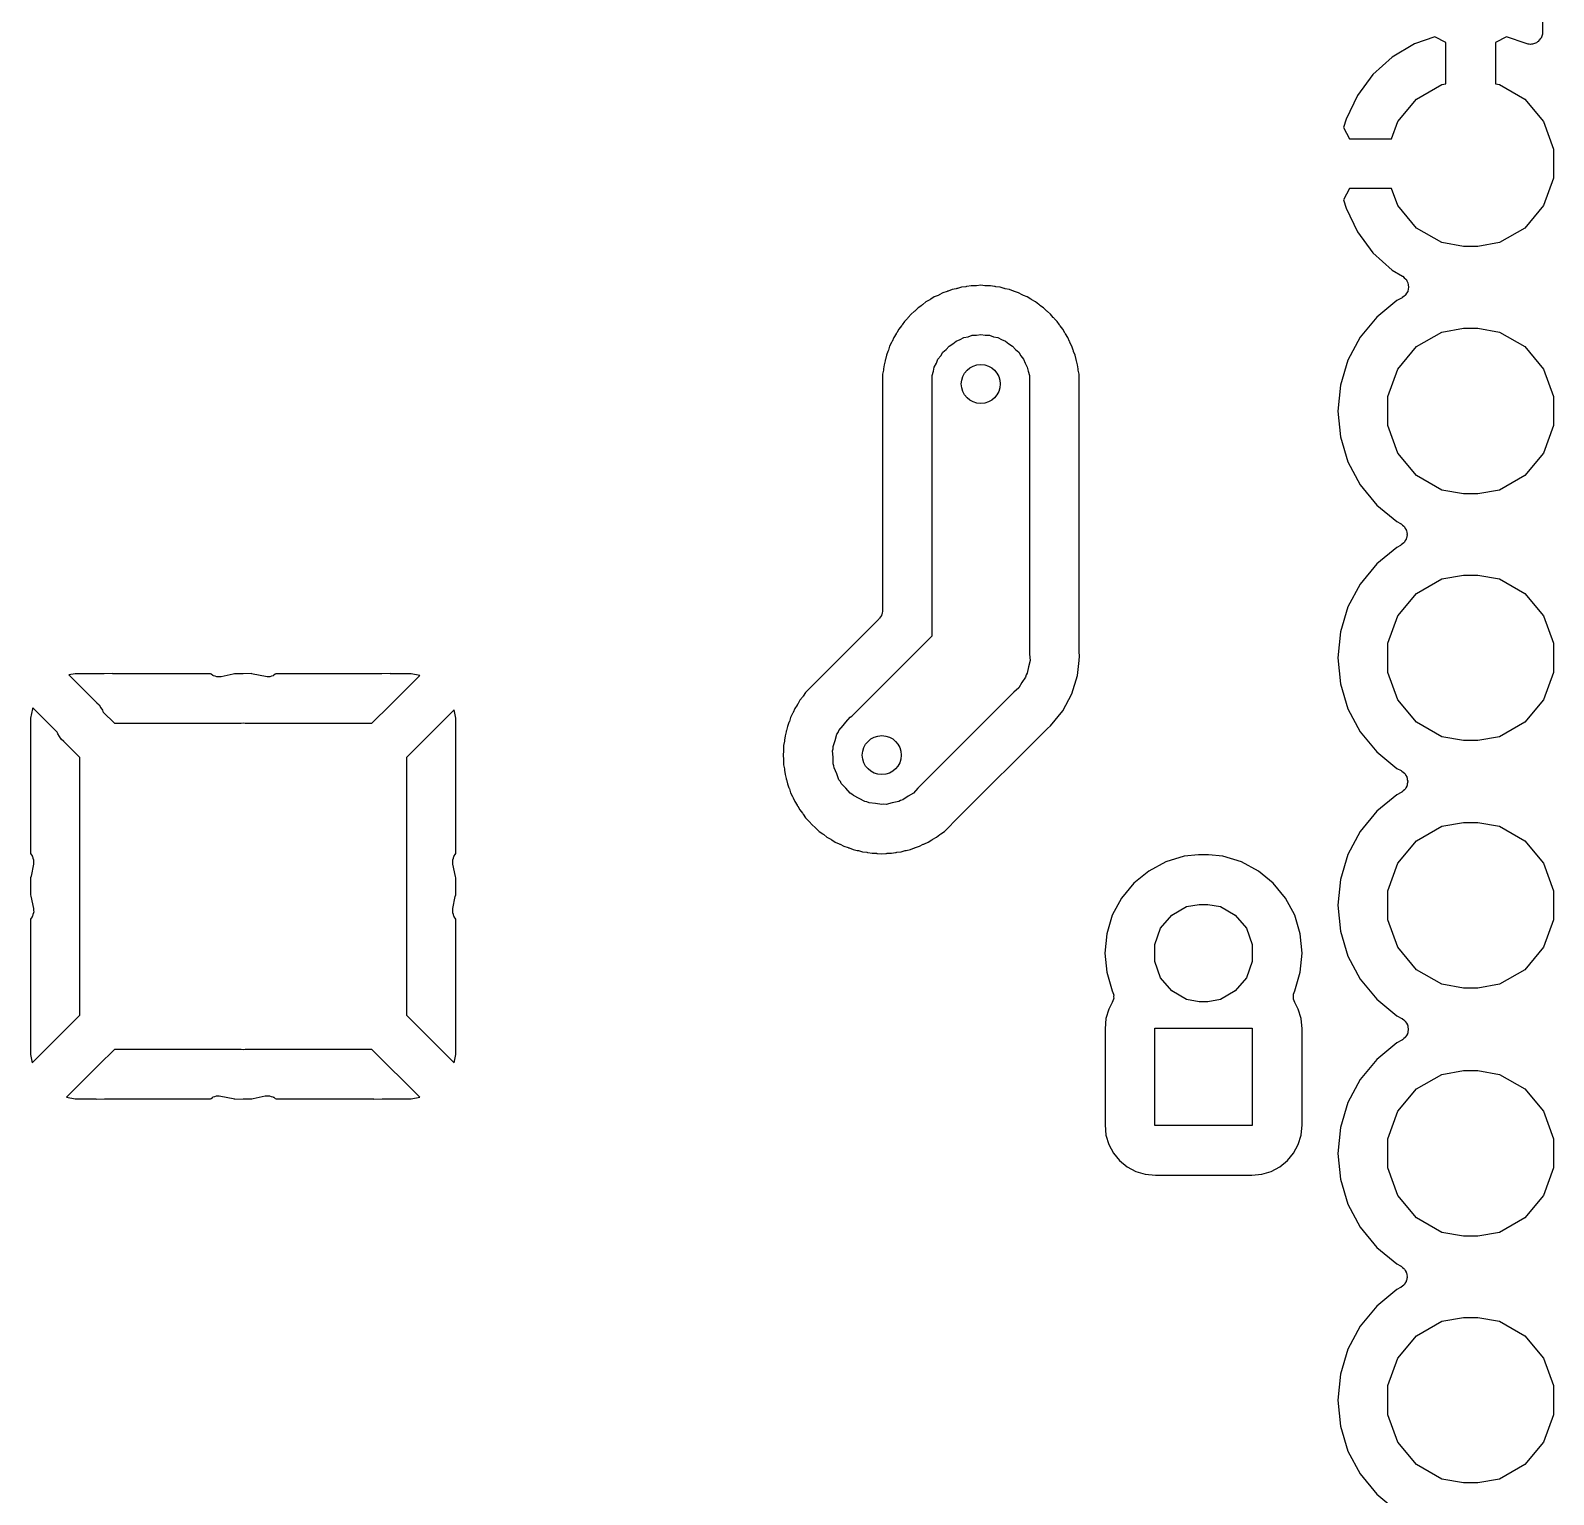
# Model space of a CAD drawing. Extents: x 10 to 287, y -200 to -10.
# Drawn here: x 126.14 to 141.77, y -96.49 to -81.46 of the extents above; entities that cross this region are included whole.
import ezdxf

# ---------------------------------------------------------------- set-up
doc = ezdxf.new("R2010")
doc.units = 0
doc.header["$MEASUREMENT"] = 0
doc.layers.add('BLACK', color=7, linetype='CONTINUOUS')

msp = doc.modelspace()

# ---------------------------------------------------------------- linework, layer by layer
at = {"layer": 'BLACK', "linetype": 'CONTINUOUS'}
for p, q in [((141.657, -63.1521), (141.656, -81.4768)), ((140.551, -81.5249), (140.341, -81.5994)), ((140.664, -81.584), (140.551, -81.5249)), ((140.664, -82.0098), (140.664, -81.584)), ((141.285, -81.5249), (141.172, -81.584)), ((141.172, -81.584), (141.172, -82.0098)), ((141.487, -81.5965), (141.285, -81.5249)), ((141.583, -81.5904), (141.574, -81.5958)), ((141.593, -81.5868), (141.583, -81.5904)), ((141.602, -81.5793), (141.593, -81.5868)), ((141.612, -81.5734), (141.602, -81.5793)), ((141.618, -81.5653), (141.612, -81.5734)), ((141.627, -81.5584), (141.618, -81.5653)), ((141.632, -81.5484), (141.627, -81.5584)), ((141.64, -81.5394), (141.632, -81.5484)), ((141.643, -81.5294), (141.64, -81.5394)), ((141.649, -81.5202), (141.643, -81.5294)), ((141.651, -81.5088), (141.649, -81.5202)), ((141.654, -81.4978), (141.651, -81.5088)), ((141.656, -81.4768), (141.654, -81.4872)), ((141.654, -81.4872), (141.654, -81.4978)), ((140.112, -81.7356), (139.915, -81.9138)), ((140.341, -81.5994), (140.112, -81.7356)), ((141.497, -81.5983), (141.487, -81.5965)), ((141.507, -81.6019), (141.497, -81.5983)), ((141.519, -81.6019), (141.507, -81.6019)), ((141.53, -81.6038), (141.519, -81.6019)), ((141.541, -81.6019), (141.53, -81.6038)), ((141.551, -81.6019), (141.541, -81.6019)), ((141.562, -81.5979), (141.551, -81.6019)), ((141.574, -81.5958), (141.562, -81.5979)), ((139.915, -81.9138), (139.756, -82.1271)), ((140.363, -82.1669), (140.623, -82.017)), ((140.623, -82.017), (140.664, -82.0098)), ((141.172, -82.0098), (141.213, -82.017)), ((141.213, -82.017), (141.473, -82.1669)), ((139.756, -82.1271), (139.64, -82.37)), ((140.171, -82.3965), (140.363, -82.1669)), ((141.473, -82.1669), (141.666, -82.3965)), ((139.64, -82.37), (139.613, -82.4581)), ((139.613, -82.4581), (139.674, -82.5741)), ((140.106, -82.5741), (140.171, -82.3965)), ((141.666, -82.3965), (141.768, -82.6782)), ((139.674, -82.5741), (140.106, -82.5741)), ((141.768, -82.6782), (141.768, -82.978)), ((141.768, -82.978), (141.666, -83.2596)), ((139.674, -83.0821), (139.613, -83.1981)), ((140.106, -83.0821), (139.674, -83.0821)), ((140.171, -83.2596), (140.106, -83.0821)), ((139.613, -83.1981), (139.64, -83.2862)), ((139.64, -83.2862), (139.756, -83.5291)), ((140.363, -83.4893), (140.171, -83.2596)), ((141.666, -83.2596), (141.473, -83.4893)), ((139.756, -83.5291), (139.915, -83.7424)), ((140.623, -83.6392), (140.363, -83.4893)), ((141.473, -83.4893), (141.213, -83.6392)), ((139.915, -83.7424), (140.112, -83.9206)), ((140.844, -83.6781), (140.623, -83.6392)), ((140.992, -83.6781), (140.844, -83.6781)), ((141.213, -83.6392), (140.992, -83.6781)), ((140.112, -83.9206), (140.219, -83.9838)), ((135.736, -84.0923), (135.692, -84.0966)), ((135.742, -84.0906), (135.736, -84.0923)), ((135.748, -84.0905), (135.742, -84.0906)), ((135.791, -84.082), (135.748, -84.0905)), ((135.834, -84.082), (135.791, -84.082)), ((135.84, -84.0809), (135.834, -84.082)), ((135.847, -84.0814), (135.84, -84.0809)), ((135.89, -84.0771), (135.847, -84.0814)), ((135.933, -84.0814), (135.89, -84.0771)), ((135.94, -84.0809), (135.933, -84.0814)), ((135.946, -84.082), (135.94, -84.0809)), ((135.989, -84.082), (135.946, -84.082)), ((136.032, -84.0905), (135.989, -84.082)), ((136.038, -84.0906), (136.032, -84.0905)), ((136.044, -84.0923), (136.038, -84.0906)), ((136.088, -84.0966), (136.044, -84.0923)), ((140.219, -83.9838), (140.22, -83.9846)), ((140.22, -83.9846), (140.221, -83.985)), ((140.221, -83.985), (140.236, -83.999)), ((140.236, -83.999), (140.252, -84.0126)), ((140.252, -84.0126), (140.253, -84.0137)), ((140.253, -84.0137), (140.254, -84.0145)), ((140.254, -84.0145), (140.263, -84.0329)), ((140.263, -84.0329), (140.274, -84.0511)), ((140.274, -84.0511), (140.274, -84.0523)), ((140.274, -84.0523), (140.274, -84.0534)), ((140.274, -84.0534), (140.277, -84.074)), ((140.277, -84.074), (140.281, -84.0946)), ((140.281, -84.0946), (140.28, -84.0958)), ((135.327, -84.2478), (135.294, -84.2754)), ((135.366, -84.2273), (135.327, -84.2478)), ((135.371, -84.2234), (135.366, -84.2273)), ((135.376, -84.2209), (135.371, -84.2234)), ((135.413, -84.1967), (135.376, -84.2209)), ((135.453, -84.1801), (135.413, -84.1967)), ((135.458, -84.1767), (135.453, -84.1801)), ((135.464, -84.1747), (135.458, -84.1767)), ((135.502, -84.1542), (135.464, -84.1747)), ((135.544, -84.1416), (135.502, -84.1542)), ((135.55, -84.1388), (135.544, -84.1416)), ((135.556, -84.1374), (135.55, -84.1388)), ((135.596, -84.1207), (135.556, -84.1374)), ((135.639, -84.1122), (135.596, -84.1207)), ((135.645, -84.11), (135.639, -84.1122)), ((135.651, -84.1092), (135.645, -84.11)), ((135.692, -84.0966), (135.651, -84.1092)), ((136.129, -84.1092), (136.088, -84.0966)), ((136.135, -84.11), (136.129, -84.1092)), ((136.141, -84.1122), (136.135, -84.11)), ((136.184, -84.1207), (136.141, -84.1122)), ((136.224, -84.1374), (136.184, -84.1207)), ((136.23, -84.1388), (136.224, -84.1374)), ((136.236, -84.1416), (136.23, -84.1388)), ((136.278, -84.1542), (136.236, -84.1416)), ((136.316, -84.1747), (136.278, -84.1542)), ((136.322, -84.1767), (136.316, -84.1747)), ((136.327, -84.1801), (136.322, -84.1767)), ((136.367, -84.1967), (136.327, -84.1801)), ((136.404, -84.2209), (136.367, -84.1967)), ((136.409, -84.2234), (136.404, -84.2209)), ((136.414, -84.2273), (136.409, -84.2234)), ((136.453, -84.2478), (136.414, -84.2273)), ((136.486, -84.2754), (136.453, -84.2478)), ((140.16, -84.2335), (139.953, -84.4032)), ((140.213, -84.2049), (140.16, -84.2335)), ((140.214, -84.2041), (140.213, -84.2049)), ((140.216, -84.2037), (140.214, -84.2041)), ((140.232, -84.1906), (140.216, -84.2037)), ((140.248, -84.1777), (140.232, -84.1906)), ((140.249, -84.1766), (140.248, -84.1777)), ((140.25, -84.1758), (140.249, -84.1766)), ((140.26, -84.1579), (140.25, -84.1758)), ((140.271, -84.1402), (140.26, -84.1579)), ((140.272, -84.139), (140.271, -84.1402)), ((140.276, -84.1174), (140.272, -84.138)), ((140.272, -84.138), (140.272, -84.139)), ((140.281, -84.097), (140.276, -84.1174)), ((140.28, -84.0958), (140.281, -84.097)), ((135.146, -84.4074), (135.141, -84.4115)), ((135.174, -84.3738), (135.146, -84.4074)), ((135.207, -84.3462), (135.174, -84.3738)), ((135.212, -84.3414), (135.207, -84.3462)), ((135.217, -84.3378), (135.212, -84.3414)), ((135.247, -84.307), (135.217, -84.3378)), ((135.284, -84.2829), (135.247, -84.307)), ((135.288, -84.2785), (135.284, -84.2829)), ((135.294, -84.2754), (135.288, -84.2785)), ((136.492, -84.2785), (136.486, -84.2754)), ((136.496, -84.2829), (136.492, -84.2785)), ((136.533, -84.307), (136.496, -84.2829)), ((136.563, -84.3378), (136.533, -84.307)), ((136.568, -84.3414), (136.563, -84.3378)), ((136.573, -84.3462), (136.568, -84.3414)), ((136.606, -84.3738), (136.573, -84.3462)), ((136.634, -84.4074), (136.606, -84.3738)), ((136.639, -84.4115), (136.634, -84.4074)), ((139.953, -84.4032), (139.783, -84.61)), ((135.048, -84.5273), (135.027, -84.5656)), ((135.075, -84.4936), (135.048, -84.5273)), ((135.079, -84.4882), (135.075, -84.4936)), ((135.083, -84.4836), (135.079, -84.4882)), ((135.107, -84.4474), (135.083, -84.4836)), ((135.138, -84.4167), (135.107, -84.4474)), ((135.141, -84.4115), (135.138, -84.4167)), ((136.642, -84.4167), (136.639, -84.4115)), ((136.673, -84.4474), (136.642, -84.4167)), ((136.697, -84.4836), (136.673, -84.4474)), ((136.701, -84.4882), (136.697, -84.4836)), ((136.705, -84.4936), (136.701, -84.4882)), ((136.732, -84.5273), (136.705, -84.4936)), ((136.753, -84.5657), (136.732, -84.5273)), ((140.363, -84.7069), (140.623, -84.557)), ((140.623, -84.557), (140.844, -84.5181)), ((140.844, -84.5181), (140.992, -84.5181)), ((140.992, -84.5181), (141.213, -84.557)), ((141.213, -84.557), (141.473, -84.7069)), ((134.954, -84.7024), (134.942, -84.744)), ((134.975, -84.664), (134.954, -84.7024)), ((134.977, -84.6581), (134.975, -84.664)), ((134.98, -84.6528), (134.977, -84.6581)), ((134.997, -84.6125), (134.98, -84.6528)), ((135.021, -84.5763), (134.997, -84.6125)), ((135.023, -84.5706), (135.021, -84.5763)), ((135.027, -84.5656), (135.023, -84.5706)), ((135.535, -84.7351), (135.564, -84.7011)), ((135.564, -84.7011), (135.602, -84.6789)), ((135.602, -84.6789), (135.636, -84.6503)), ((135.636, -84.6503), (135.678, -84.6351)), ((135.678, -84.6351), (135.716, -84.6129)), ((135.716, -84.6129), (135.76, -84.6052)), ((135.76, -84.6052), (135.802, -84.59)), ((135.802, -84.59), (135.846, -84.59)), ((135.846, -84.59), (135.89, -84.5823)), ((135.89, -84.5823), (135.934, -84.59)), ((135.934, -84.59), (135.978, -84.59)), ((135.978, -84.59), (136.02, -84.6052)), ((136.02, -84.6052), (136.064, -84.6129)), ((136.064, -84.6129), (136.102, -84.6351)), ((136.102, -84.6351), (136.144, -84.6503)), ((136.144, -84.6503), (136.178, -84.6789)), ((136.178, -84.6789), (136.216, -84.7011)), ((136.216, -84.7011), (136.245, -84.7351)), ((136.757, -84.5706), (136.753, -84.5657)), ((136.759, -84.5763), (136.757, -84.5706)), ((136.783, -84.6125), (136.759, -84.5763)), ((136.8, -84.6527), (136.783, -84.6125)), ((136.803, -84.658), (136.8, -84.6527)), ((136.805, -84.664), (136.803, -84.658)), ((136.826, -84.7024), (136.805, -84.664)), ((136.838, -84.744), (136.826, -84.7024)), ((139.783, -84.61), (139.657, -84.8459)), ((140.171, -84.9365), (140.363, -84.7069)), ((141.473, -84.7069), (141.666, -84.9365)), ((134.909, -84.8508), (134.897, -84.8924)), ((134.91, -84.8445), (134.909, -84.8508)), ((134.912, -84.8387), (134.91, -84.8445)), ((134.921, -84.796), (134.912, -84.8387)), ((134.937, -84.7558), (134.921, -84.796)), ((134.939, -84.7496), (134.937, -84.7558)), ((134.942, -84.744), (134.939, -84.7496)), ((135.435, -84.8779), (135.45, -84.8361)), ((135.45, -84.8361), (135.479, -84.8021)), ((135.479, -84.8021), (135.501, -84.7636)), ((135.501, -84.7636), (135.535, -84.7351)), ((136.245, -84.7351), (136.279, -84.7636)), ((136.279, -84.7636), (136.301, -84.8021)), ((136.301, -84.8021), (136.33, -84.8361)), ((136.33, -84.8361), (136.345, -84.8779)), ((136.841, -84.7496), (136.838, -84.744)), ((136.843, -84.7558), (136.841, -84.7496)), ((136.859, -84.796), (136.843, -84.7558)), ((136.868, -84.8387), (136.859, -84.796)), ((136.87, -84.8445), (136.868, -84.8387)), ((136.871, -84.8508), (136.87, -84.8445)), ((136.883, -84.8924), (136.871, -84.8508)), ((139.657, -84.8459), (139.58, -85.1019)), ((134.89, -84.948), (134.882, -84.9907)), ((134.882, -84.9907), (134.882, -85.8529)), ((134.891, -84.9417), (134.89, -84.948)), ((134.892, -84.9357), (134.891, -84.9417)), ((134.897, -84.8924), (134.892, -84.9357)), ((135.39, -85.0018), (135.405, -84.9601)), ((135.39, -85.1782), (135.39, -85.0018)), ((135.405, -84.9601), (135.413, -84.9164)), ((135.413, -84.9164), (135.435, -84.8779)), ((136.345, -84.8779), (136.367, -84.9164)), ((136.367, -84.9164), (136.375, -84.9601)), ((136.375, -84.9601), (136.39, -85.0018)), ((136.39, -85.0018), (136.39, -87.8622)), ((136.888, -84.9357), (136.883, -84.8924)), ((136.889, -84.9417), (136.888, -84.9357)), ((136.89, -84.948), (136.889, -84.9417)), ((136.898, -84.9907), (136.89, -84.948)), ((136.898, -87.8282), (136.898, -84.9907)), ((140.068, -85.2182), (140.171, -84.9365)), ((141.666, -84.9365), (141.768, -85.2182)), ((135.39, -85.8408), (135.39, -85.1782)), ((135.39, -85.1782), (135.39, -85.1782)), ((139.58, -85.1019), (139.553, -85.3681)), ((140.068, -85.518), (140.068, -85.2182)), ((141.768, -85.2182), (141.768, -85.518)), ((139.553, -85.3681), (139.58, -85.6343)), ((139.58, -85.6343), (139.657, -85.8903)), ((140.171, -85.7996), (140.068, -85.518)), ((141.768, -85.518), (141.666, -85.7996)), ((140.363, -86.0293), (140.171, -85.7996)), ((141.666, -85.7996), (141.473, -86.0293)), ((134.882, -85.8529), (134.882, -87.4139)), ((134.882, -85.8529), (134.882, -85.8529)), ((135.39, -85.8409), (135.39, -85.8408)), ((135.39, -87.6769), (135.39, -85.8409)), ((139.657, -85.8903), (139.783, -86.1262)), ((139.783, -86.1262), (139.953, -86.333)), ((140.623, -86.1792), (140.363, -86.0293)), ((141.473, -86.0293), (141.213, -86.1792)), ((140.844, -86.2181), (140.623, -86.1792)), ((140.992, -86.2181), (140.844, -86.2181)), ((141.213, -86.1792), (140.992, -86.2181)), ((139.953, -86.333), (140.16, -86.5027)), ((140.16, -86.5027), (140.198, -86.5228)), ((140.198, -86.5228), (140.201, -86.5254)), ((140.201, -86.5254), (140.205, -86.527)), ((140.205, -86.527), (140.218, -86.539)), ((140.218, -86.539), (140.232, -86.5501)), ((140.232, -86.5501), (140.235, -86.5536)), ((140.235, -86.5536), (140.238, -86.5564)), ((140.238, -86.5564), (140.246, -86.5723)), ((140.246, -86.5723), (140.256, -86.5875)), ((140.256, -86.5875), (140.257, -86.5916)), ((140.257, -86.5916), (140.258, -86.5953)), ((140.258, -86.5953), (140.261, -86.6131)), ((140.198, -86.7468), (140.16, -86.767)), ((140.201, -86.7443), (140.198, -86.7468)), ((140.205, -86.7427), (140.201, -86.7443)), ((140.218, -86.7307), (140.205, -86.7427)), ((140.232, -86.7196), (140.218, -86.7307)), ((140.235, -86.7161), (140.232, -86.7196)), ((140.238, -86.7133), (140.235, -86.7161)), ((140.246, -86.6974), (140.238, -86.7133)), ((140.256, -86.6822), (140.246, -86.6974)), ((140.257, -86.6781), (140.256, -86.6822)), ((140.258, -86.6744), (140.257, -86.6781)), ((140.261, -86.6566), (140.258, -86.6744)), ((140.261, -86.6131), (140.265, -86.6307)), ((140.265, -86.639), (140.261, -86.6566)), ((140.265, -86.6307), (140.264, -86.6348)), ((140.264, -86.6348), (140.265, -86.639)), ((140.16, -86.767), (139.953, -86.9367)), ((139.953, -86.9367), (139.783, -87.1435)), ((140.623, -87.0905), (140.844, -87.0516)), ((140.844, -87.0516), (140.992, -87.0516)), ((140.992, -87.0516), (141.213, -87.0905)), ((139.783, -87.1435), (139.657, -87.3794)), ((140.363, -87.2404), (140.623, -87.0905)), ((141.213, -87.0905), (141.473, -87.2404)), ((140.171, -87.47), (140.363, -87.2404)), ((141.473, -87.2404), (141.666, -87.47)), ((134.845, -87.5037), (134.24, -88.1082)), ((134.848, -87.4991), (134.845, -87.5037)), ((134.852, -87.4955), (134.848, -87.4991)), ((134.861, -87.4811), (134.852, -87.4955)), ((134.87, -87.4675), (134.861, -87.4811)), ((134.872, -87.4621), (134.87, -87.4675)), ((134.874, -87.4573), (134.872, -87.4621)), ((134.877, -87.441), (134.874, -87.4573)), ((134.882, -87.4249), (134.877, -87.441)), ((134.882, -87.4139), (134.881, -87.4194)), ((134.881, -87.4194), (134.882, -87.4249)), ((139.657, -87.3794), (139.58, -87.6354)), ((140.068, -87.7517), (140.171, -87.47)), ((141.666, -87.47), (141.768, -87.7517)), ((134.567, -88.4999), (135.39, -87.6769)), ((139.58, -87.6354), (139.553, -87.9016)), ((136.899, -87.8344), (136.898, -87.8282)), ((136.899, -87.8407), (136.899, -87.8344)), ((136.903, -87.884), (136.899, -87.8407)), ((140.068, -88.0515), (140.068, -87.7517)), ((141.768, -87.7517), (141.768, -88.0515)), ((136.379, -87.9923), (136.367, -88.0576)), ((136.396, -87.9283), (136.379, -87.9923)), ((136.39, -87.8622), (136.396, -87.9283)), ((136.883, -88.0816), (136.899, -87.9273)), ((136.899, -87.9273), (136.903, -87.884)), ((136.899, -87.9273), (136.899, -87.9273)), ((139.553, -87.9016), (139.58, -88.1678)), ((126.595, -88.064), (126.53, -88.0768)), ((126.53, -88.0768), (126.817, -88.363)), ((126.893, -88.064), (126.595, -88.064)), ((126.894, -88.064), (126.893, -88.064)), ((126.979, -88.0637), (126.894, -88.064)), ((126.894, -88.064), (126.894, -88.064)), ((126.981, -88.064), (126.979, -88.0637)), ((127.983, -88.064), (126.981, -88.064)), ((127.993, -88.0704), (127.983, -88.064)), ((128.007, -88.0818), (127.993, -88.0704)), ((128.011, -88.083), (128.007, -88.0818)), ((128.014, -88.0853), (128.011, -88.083)), ((128.031, -88.09), (128.014, -88.0853)), ((128.049, -88.0958), (128.031, -88.09)), ((128.053, -88.0957), (128.049, -88.0958)), ((128.056, -88.0967), (128.053, -88.0957)), ((128.074, -88.0951), (128.056, -88.0967)), ((128.093, -88.0947), (128.074, -88.0951)), ((128.218, -88.0692), (128.093, -88.0947)), ((128.231, -88.064), (128.218, -88.0692)), ((128.318, -88.064), (128.231, -88.064)), ((128.319, -88.064), (128.318, -88.064)), ((128.404, -88.0637), (128.319, -88.064)), ((128.319, -88.064), (128.319, -88.064)), ((128.406, -88.064), (128.404, -88.0637)), ((128.408, -88.064), (128.406, -88.064)), ((128.423, -88.0697), (128.408, -88.064)), ((128.549, -88.0943), (128.423, -88.0697)), ((128.566, -88.0947), (128.549, -88.0943)), ((128.584, -88.0962), (128.566, -88.0947)), ((128.588, -88.0951), (128.584, -88.0962)), ((128.593, -88.0951), (128.588, -88.0951)), ((128.61, -88.0894), (128.593, -88.0951)), ((128.627, -88.0848), (128.61, -88.0894)), ((128.63, -88.0823), (128.627, -88.0848)), ((128.635, -88.0808), (128.63, -88.0823)), ((128.648, -88.0697), (128.635, -88.0808)), ((128.656, -88.064), (128.648, -88.0697)), ((129.743, -88.064), (128.656, -88.064)), ((129.744, -88.064), (129.743, -88.064)), ((129.829, -88.0637), (129.744, -88.064)), ((129.744, -88.064), (129.744, -88.064)), ((129.831, -88.064), (129.829, -88.0637)), ((130.045, -88.064), (129.831, -88.064)), ((129.831, -88.3823), (130.132, -88.0813)), ((130.132, -88.0813), (130.045, -88.064)), ((134.24, -88.1082), (134.091, -88.2574)), ((134.24, -88.1082), (134.24, -88.1082)), ((136.312, -88.1529), (136.279, -88.2104)), ((136.35, -88.0986), (136.312, -88.1529)), ((136.356, -88.077), (136.35, -88.0986)), ((136.367, -88.0576), (136.356, -88.077)), ((136.826, -88.2716), (136.883, -88.0816)), ((140.171, -88.3332), (140.068, -88.0515)), ((141.768, -88.0515), (141.666, -88.3332)), ((134.059, -88.3036), (134.032, -88.3373)), ((134.063, -88.2982), (134.059, -88.3036)), ((134.067, -88.2936), (134.063, -88.2982)), ((134.091, -88.2574), (134.067, -88.2936)), ((136.228, -88.253), (135.243, -89.2381)), ((136.279, -88.2104), (136.228, -88.253)), ((136.732, -88.4467), (136.826, -88.2716)), ((139.58, -88.1678), (139.657, -88.4238)), ((126.157, -88.4238), (126.137, -88.522)), ((126.161, -88.4141), (126.157, -88.4238)), ((126.411, -88.6641), (126.161, -88.4141)), ((126.817, -88.363), (126.842, -88.3843)), ((126.842, -88.3843), (126.859, -88.4131)), ((126.859, -88.4131), (126.878, -88.4402)), ((126.878, -88.4402), (126.88, -88.451)), ((126.88, -88.451), (126.884, -88.4579)), ((126.884, -88.4579), (126.999, -88.572)), ((129.641, -88.572), (129.831, -88.3823)), ((129.831, -88.3823), (129.831, -88.3823)), ((130.486, -88.4349), (130.185, -88.7358)), ((130.503, -88.522), (130.486, -88.4349)), ((133.961, -88.4681), (133.959, -88.474)), ((133.964, -88.4628), (133.961, -88.4681)), ((133.981, -88.4225), (133.964, -88.4628)), ((134.005, -88.3863), (133.981, -88.4225)), ((134.007, -88.3806), (134.005, -88.3863)), ((134.011, -88.3756), (134.007, -88.3806)), ((134.032, -88.3373), (134.011, -88.3756)), ((136.606, -88.6002), (136.732, -88.4467)), ((139.657, -88.4238), (139.783, -88.6597)), ((140.363, -88.5628), (140.171, -88.3332)), ((141.666, -88.3332), (141.473, -88.5628)), ((126.137, -88.522), (126.137, -88.7364)), ((126.999, -88.572), (128.298, -88.572)), ((128.298, -88.572), (128.32, -88.5681)), ((128.32, -88.5681), (128.342, -88.572)), ((128.342, -88.572), (129.641, -88.572)), ((130.503, -88.8204), (130.503, -88.522)), ((133.905, -88.606), (133.896, -88.6487)), ((133.921, -88.5658), (133.905, -88.606)), ((133.923, -88.5596), (133.921, -88.5658)), ((133.926, -88.554), (133.923, -88.5596)), ((133.938, -88.5124), (133.926, -88.554)), ((133.959, -88.474), (133.938, -88.5124)), ((134.434, -88.6461), (134.477, -88.5953)), ((134.477, -88.5953), (134.49, -88.5774)), ((134.49, -88.5774), (134.505, -88.5619)), ((134.505, -88.5619), (134.548, -88.5111)), ((134.548, -88.5111), (134.567, -88.4999)), ((136.573, -88.6278), (136.606, -88.6002)), ((140.623, -88.7127), (140.363, -88.5628)), ((141.473, -88.5628), (141.213, -88.7127)), ((126.137, -88.7364), (126.137, -88.7382)), ((126.137, -88.7382), (126.137, -88.8232)), ((126.415, -88.671), (126.411, -88.6641)), ((126.417, -88.6818), (126.415, -88.671)), ((126.436, -88.709), (126.417, -88.6818)), ((126.453, -88.7377), (126.436, -88.709)), ((126.478, -88.759), (126.453, -88.7377)), ((126.645, -88.9256), (126.478, -88.759)), ((130.185, -88.7358), (129.995, -88.9256)), ((130.185, -88.7358), (130.185, -88.7358)), ((133.874, -88.758), (133.866, -88.8007)), ((133.875, -88.7517), (133.874, -88.758)), ((133.876, -88.7457), (133.875, -88.7517)), ((133.881, -88.7024), (133.876, -88.7457)), ((133.893, -88.6608), (133.881, -88.7024)), ((133.894, -88.6545), (133.893, -88.6608)), ((133.896, -88.6487), (133.894, -88.6545)), ((134.374, -88.8118), (134.397, -88.7495)), ((134.397, -88.7495), (134.414, -88.6854)), ((134.414, -88.6854), (134.427, -88.6671)), ((134.427, -88.6671), (134.434, -88.6461)), ((135.666, -89.5337), (136.563, -88.6362)), ((136.563, -88.6362), (136.568, -88.6326)), ((136.568, -88.6326), (136.573, -88.6278)), ((139.783, -88.6597), (139.953, -88.8665)), ((140.844, -88.7516), (140.623, -88.7127)), ((140.992, -88.7516), (140.844, -88.7516)), ((141.213, -88.7127), (140.992, -88.7516)), ((126.137, -88.8232), (126.137, -88.8234)), ((126.137, -88.8234), (126.137, -88.8236)), ((126.137, -88.8236), (126.137, -89.9106)), ((126.645, -91.5684), (126.645, -88.9256)), ((129.995, -88.9256), (129.995, -91.5684)), ((130.503, -88.8206), (130.503, -88.8204)), ((130.503, -88.8208), (130.503, -88.8206)), ((130.503, -88.9004), (130.503, -88.8208)), ((130.503, -88.9058), (130.503, -88.9004)), ((130.503, -88.9076), (130.503, -88.9058)), ((130.503, -89.9104), (130.503, -88.9076)), ((133.865, -88.8567), (133.861, -88.9)), ((133.861, -88.9), (133.865, -88.9433)), ((133.866, -88.8442), (133.865, -88.8504)), ((133.865, -88.8504), (133.865, -88.8567)), ((133.866, -88.8007), (133.866, -88.8442)), ((134.368, -88.8558), (134.374, -88.8342)), ((134.374, -88.9218), (134.368, -88.8558)), ((134.374, -88.8342), (134.374, -88.8118)), ((134.374, -88.9882), (134.374, -88.9218)), ((139.953, -88.8665), (140.16, -89.0362)), ((133.865, -88.9433), (133.865, -88.9496)), ((133.865, -88.9496), (133.866, -88.9558)), ((133.866, -88.9558), (133.866, -88.9993)), ((133.866, -88.9993), (133.874, -89.042)), ((133.874, -89.042), (133.875, -89.0483)), ((133.875, -89.0483), (133.876, -89.0543)), ((133.876, -89.0543), (133.881, -89.0976)), ((134.382, -89.0092), (134.374, -88.9882)), ((134.384, -89.0314), (134.382, -89.0092)), ((134.412, -89.0915), (134.384, -89.0314)), ((134.434, -89.1539), (134.412, -89.0915)), ((140.16, -89.0362), (140.204, -89.0596)), ((140.204, -89.0596), (140.207, -89.0622)), ((140.207, -89.0622), (140.211, -89.0638)), ((140.211, -89.0638), (140.224, -89.0757)), ((140.224, -89.0757), (140.238, -89.0868)), ((140.238, -89.0868), (140.241, -89.0904)), ((140.241, -89.0904), (140.244, -89.0932)), ((140.244, -89.0932), (140.252, -89.109)), ((133.881, -89.0976), (133.893, -89.1392)), ((133.893, -89.1392), (133.894, -89.1455)), ((133.894, -89.1455), (133.896, -89.1513)), ((133.896, -89.1513), (133.905, -89.194)), ((133.905, -89.194), (133.921, -89.2342)), ((133.921, -89.2342), (133.923, -89.2404)), ((133.923, -89.2404), (133.926, -89.246)), ((133.926, -89.246), (133.938, -89.2876)), ((134.449, -89.171), (134.434, -89.1539)), ((134.458, -89.1912), (134.449, -89.171)), ((134.505, -89.2381), (134.458, -89.1912)), ((134.548, -89.2889), (134.505, -89.2381)), ((135.243, -89.2381), (135.2, -89.2889)), ((140.241, -89.2528), (140.238, -89.2564)), ((140.244, -89.25), (140.241, -89.2528)), ((140.252, -89.2342), (140.244, -89.25)), ((140.252, -89.109), (140.262, -89.1243)), ((140.262, -89.2189), (140.252, -89.2342)), ((140.262, -89.1243), (140.263, -89.1284)), ((140.263, -89.2148), (140.262, -89.2189)), ((140.263, -89.1284), (140.265, -89.1321)), ((140.265, -89.2111), (140.263, -89.2148)), ((140.265, -89.1321), (140.267, -89.1499)), ((140.267, -89.1933), (140.265, -89.2111)), ((140.267, -89.1499), (140.271, -89.1674)), ((140.271, -89.1758), (140.267, -89.1933)), ((140.271, -89.1674), (140.27, -89.1716)), ((140.27, -89.1716), (140.271, -89.1758)), ((133.938, -89.2876), (133.959, -89.326)), ((133.959, -89.326), (133.961, -89.3319)), ((133.961, -89.3319), (133.964, -89.3372)), ((133.964, -89.3372), (133.981, -89.3775)), ((133.981, -89.3775), (134.005, -89.4137)), ((134.567, -89.3001), (134.548, -89.2889)), ((134.583, -89.3159), (134.567, -89.3001)), ((134.643, -89.3439), (134.583, -89.3159)), ((134.7, -89.3771), (134.643, -89.3439)), ((134.722, -89.381), (134.7, -89.3771)), ((134.743, -89.3904), (134.722, -89.381)), ((134.809, -89.3962), (134.743, -89.3904)), ((134.874, -89.4077), (134.809, -89.3962)), ((134.896, -89.4038), (134.874, -89.4077)), ((134.918, -89.4058), (134.896, -89.4038)), ((134.982, -89.3886), (134.918, -89.4058)), ((135.048, -89.3771), (134.982, -89.3886)), ((135.067, -89.3659), (135.048, -89.3771)), ((135.089, -89.3601), (135.067, -89.3659)), ((135.143, -89.3221), (135.089, -89.3601)), ((135.2, -89.2889), (135.143, -89.3221)), ((140.16, -89.307), (139.953, -89.4767)), ((140.204, -89.2836), (140.16, -89.307)), ((140.207, -89.281), (140.204, -89.2836)), ((140.211, -89.2794), (140.207, -89.281)), ((140.224, -89.2675), (140.211, -89.2794)), ((140.238, -89.2564), (140.224, -89.2675)), ((134.005, -89.4137), (134.007, -89.4194)), ((134.007, -89.4194), (134.011, -89.4244)), ((134.011, -89.4244), (134.032, -89.4627)), ((134.032, -89.4627), (134.059, -89.4964)), ((134.059, -89.4964), (134.063, -89.5018)), ((134.063, -89.5018), (134.067, -89.5064)), ((134.067, -89.5064), (134.091, -89.5426)), ((134.091, -89.5426), (134.122, -89.5733)), ((135.517, -89.683), (135.666, -89.5337)), ((135.666, -89.5337), (135.666, -89.5337)), ((139.953, -89.4767), (139.783, -89.6835)), ((134.122, -89.5733), (134.125, -89.5785)), ((134.125, -89.5785), (134.13, -89.5826)), ((134.13, -89.5826), (134.158, -89.6162)), ((134.158, -89.6162), (134.191, -89.6438)), ((134.191, -89.6438), (134.196, -89.6486)), ((134.196, -89.6486), (134.201, -89.6522)), ((134.201, -89.6522), (134.231, -89.683)), ((134.231, -89.683), (134.268, -89.7072)), ((134.268, -89.7072), (134.272, -89.7115)), ((134.272, -89.7115), (134.278, -89.7146)), ((134.278, -89.7146), (134.311, -89.7422)), ((135.437, -89.7422), (135.47, -89.7146)), ((135.47, -89.7146), (135.476, -89.7115)), ((135.476, -89.7115), (135.48, -89.7072)), ((135.48, -89.7072), (135.517, -89.683)), ((139.783, -89.6835), (139.657, -89.9194)), ((140.363, -89.7804), (140.623, -89.6305)), ((140.623, -89.6305), (140.844, -89.5916)), ((140.844, -89.5916), (140.992, -89.5916)), ((140.992, -89.5916), (141.213, -89.6305)), ((141.213, -89.6305), (141.473, -89.7804)), ((134.311, -89.7422), (134.35, -89.7627)), ((134.35, -89.7627), (134.355, -89.7666)), ((134.355, -89.7666), (134.36, -89.7691)), ((134.36, -89.7691), (134.397, -89.7933)), ((134.397, -89.7933), (134.437, -89.8099)), ((134.437, -89.8099), (134.442, -89.8133)), ((134.442, -89.8133), (134.448, -89.8153)), ((134.448, -89.8153), (134.486, -89.8358)), ((134.486, -89.8358), (134.528, -89.8484)), ((134.528, -89.8484), (134.534, -89.8512)), ((134.534, -89.8512), (134.54, -89.8526)), ((134.54, -89.8526), (134.58, -89.8693)), ((134.58, -89.8693), (134.623, -89.8778)), ((134.623, -89.8778), (134.629, -89.88)), ((135.119, -89.88), (135.125, -89.8778)), ((135.125, -89.8778), (135.168, -89.8693)), ((135.168, -89.8693), (135.208, -89.8526)), ((135.208, -89.8526), (135.214, -89.8512)), ((135.214, -89.8512), (135.22, -89.8484)), ((135.22, -89.8484), (135.262, -89.8358)), ((135.262, -89.8358), (135.3, -89.8153)), ((135.3, -89.8153), (135.306, -89.8133)), ((135.306, -89.8133), (135.311, -89.8099)), ((135.311, -89.8099), (135.351, -89.7933)), ((135.351, -89.7933), (135.388, -89.7691)), ((135.388, -89.7691), (135.393, -89.7666)), ((135.393, -89.7666), (135.398, -89.7627)), ((135.398, -89.7627), (135.437, -89.7422)), ((140.171, -90.01), (140.363, -89.7804)), ((141.473, -89.7804), (141.666, -90.01)), ((126.137, -89.9106), (126.143, -89.9187)), ((126.143, -89.9187), (126.154, -89.9325)), ((126.167, -90.0183), (126.143, -90.1443)), ((126.154, -89.9325), (126.155, -89.9366)), ((126.155, -89.9366), (126.158, -89.9403)), ((126.158, -89.9403), (126.162, -89.9574)), ((126.162, -89.9574), (126.168, -89.9742)), ((126.168, -90.0005), (126.167, -90.0183)), ((126.168, -89.9742), (126.168, -89.9786)), ((126.168, -89.9786), (126.169, -89.9829)), ((126.169, -89.9829), (126.168, -90.0005)), ((130.47, -89.9834), (130.471, -89.9795)), ((130.472, -90.0015), (130.47, -89.9834)), ((130.471, -89.9756), (130.477, -89.9583)), ((130.471, -89.9795), (130.471, -89.9756)), ((130.472, -90.0197), (130.472, -90.0015)), ((130.498, -90.1452), (130.472, -90.0197)), ((130.477, -89.9583), (130.482, -89.9408)), ((130.482, -89.9408), (130.484, -89.9375)), ((130.484, -89.9375), (130.485, -89.9338)), ((130.485, -89.9338), (130.497, -89.9195)), ((130.497, -89.9195), (130.503, -89.9104)), ((134.629, -89.88), (134.635, -89.8808)), ((134.635, -89.8808), (134.676, -89.8934)), ((134.676, -89.8934), (134.72, -89.8977)), ((134.72, -89.8977), (134.726, -89.8994)), ((134.726, -89.8994), (134.732, -89.8995)), ((134.732, -89.8995), (134.775, -89.908)), ((134.775, -89.908), (134.818, -89.908)), ((134.818, -89.908), (134.824, -89.9091)), ((134.824, -89.9091), (134.831, -89.9086)), ((134.831, -89.9086), (134.874, -89.9129)), ((134.874, -89.9129), (134.917, -89.9086)), ((134.917, -89.9086), (134.924, -89.9091)), ((134.924, -89.9091), (134.93, -89.908)), ((134.93, -89.908), (134.973, -89.908)), ((134.973, -89.908), (135.016, -89.8995)), ((135.016, -89.8995), (135.022, -89.8994)), ((135.022, -89.8994), (135.028, -89.8977)), ((135.028, -89.8977), (135.072, -89.8934)), ((135.072, -89.8934), (135.113, -89.8808)), ((135.113, -89.8808), (135.119, -89.88)), ((137.788, -89.9962), (137.613, -90.0898)), ((137.978, -89.9386), (137.788, -89.9962)), ((138.126, -89.924), (137.978, -89.9386)), ((138.226, -89.924), (138.126, -89.924)), ((138.374, -89.9386), (138.226, -89.924)), ((138.564, -89.9962), (138.374, -89.9386)), ((138.739, -90.0898), (138.564, -89.9962)), ((139.657, -89.9194), (139.58, -90.1754)), ((140.068, -90.2917), (140.171, -90.01)), ((141.666, -90.01), (141.768, -90.2917)), ((126.143, -90.1443), (126.137, -90.1592)), ((126.137, -90.1592), (126.137, -90.1614)), ((126.137, -90.1614), (126.137, -90.1632)), ((126.137, -90.1632), (126.137, -90.2482)), ((130.503, -90.1585), (130.498, -90.1452)), ((130.503, -90.2454), (130.503, -90.1585)), ((137.613, -90.0898), (137.46, -90.2158)), ((138.892, -90.2158), (138.739, -90.0898)), ((139.58, -90.1754), (139.553, -90.4416)), ((126.137, -90.2482), (126.137, -90.2484)), ((126.137, -90.2484), (126.137, -90.2486)), ((126.137, -90.2486), (126.137, -90.3355)), ((126.137, -90.3355), (126.142, -90.3488)), ((130.497, -90.3497), (130.503, -90.3348)), ((130.503, -90.2456), (130.503, -90.2454)), ((130.503, -90.2458), (130.503, -90.2456)), ((130.503, -90.3308), (130.503, -90.2458)), ((130.503, -90.3326), (130.503, -90.3308)), ((130.503, -90.3348), (130.503, -90.3326)), ((137.46, -90.2158), (137.334, -90.3693)), ((139.018, -90.3693), (138.892, -90.2158)), ((140.068, -90.5915), (140.068, -90.2917)), ((141.768, -90.2917), (141.768, -90.5915)), ((126.142, -90.3488), (126.168, -90.4743)), ((126.168, -90.4743), (126.168, -90.4925)), ((126.168, -90.4925), (126.17, -90.5106)), ((130.471, -90.5111), (130.472, -90.4935)), ((130.472, -90.4935), (130.473, -90.4757)), ((130.473, -90.4757), (130.497, -90.3497)), ((137.334, -90.3693), (137.24, -90.5444)), ((137.85, -90.5431), (138.002, -90.4549)), ((138.002, -90.4549), (138.132, -90.432)), ((138.132, -90.432), (138.22, -90.432)), ((138.22, -90.432), (138.35, -90.4549)), ((138.35, -90.4549), (138.502, -90.5431)), ((139.112, -90.5444), (139.018, -90.3693)), ((139.553, -90.4416), (139.58, -90.7078)), ((126.143, -90.5745), (126.137, -90.5836)), ((126.137, -90.5836), (126.137, -91.5864)), ((126.155, -90.5602), (126.143, -90.5745)), ((126.156, -90.5565), (126.155, -90.5602)), ((126.158, -90.5532), (126.156, -90.5565)), ((126.163, -90.5357), (126.158, -90.5532)), ((126.169, -90.5184), (126.163, -90.5357)), ((126.17, -90.5106), (126.169, -90.5145)), ((126.169, -90.5145), (126.169, -90.5184)), ((130.472, -90.5154), (130.471, -90.5111)), ((130.472, -90.5198), (130.472, -90.5154)), ((130.478, -90.5366), (130.472, -90.5198)), ((130.482, -90.5537), (130.478, -90.5366)), ((130.485, -90.5574), (130.482, -90.5537)), ((130.486, -90.5615), (130.485, -90.5574)), ((130.497, -90.5753), (130.486, -90.5615)), ((130.503, -90.5834), (130.497, -90.5753)), ((130.503, -91.6704), (130.503, -90.5834)), ((137.24, -90.5444), (137.183, -90.7344)), ((137.736, -90.6781), (137.85, -90.5431)), ((138.502, -90.5431), (138.616, -90.6781)), ((139.169, -90.7344), (139.112, -90.5444)), ((140.171, -90.8732), (140.068, -90.5915)), ((141.768, -90.5915), (141.666, -90.8732)), ((137.183, -90.7344), (137.163, -90.932)), ((137.676, -90.8438), (137.736, -90.6781)), ((138.616, -90.6781), (138.676, -90.8438)), ((139.189, -90.932), (139.169, -90.7344)), ((139.58, -90.7078), (139.657, -90.9638)), ((137.163, -90.932), (137.183, -91.1296)), ((137.676, -91.0202), (137.676, -90.8438)), ((138.676, -90.8438), (138.676, -91.0202)), ((139.169, -91.1296), (139.189, -90.932)), ((139.657, -90.9638), (139.783, -91.1997)), ((140.363, -91.1028), (140.171, -90.8732)), ((141.666, -90.8732), (141.473, -91.1028)), ((137.736, -91.1859), (137.676, -91.0202)), ((138.676, -91.0202), (138.616, -91.1859)), ((140.623, -91.2527), (140.363, -91.1028)), ((141.473, -91.1028), (141.213, -91.2527)), ((137.183, -91.1296), (137.24, -91.3196)), ((137.85, -91.3209), (137.736, -91.1859)), ((138.616, -91.1859), (138.502, -91.3209)), ((139.112, -91.3196), (139.169, -91.1296)), ((139.783, -91.1997), (139.953, -91.4065)), ((140.844, -91.2916), (140.623, -91.2527)), ((141.213, -91.2527), (140.992, -91.2916)), ((137.24, -91.4395), (137.204, -91.5067)), ((137.24, -91.3196), (137.24, -91.3197)), ((137.24, -91.3197), (137.246, -91.3368)), ((137.246, -91.4224), (137.24, -91.4395)), ((137.246, -91.3368), (137.253, -91.3535)), ((137.253, -91.4058), (137.246, -91.4224)), ((137.253, -91.3535), (137.253, -91.3577)), ((137.253, -91.3577), (137.254, -91.3617)), ((137.254, -91.3617), (137.253, -91.3796)), ((137.253, -91.3796), (137.254, -91.3976)), ((137.254, -91.3976), (137.253, -91.4016)), ((137.253, -91.4016), (137.253, -91.4058)), ((138.002, -91.4091), (137.85, -91.3209)), ((138.132, -91.432), (138.002, -91.4091)), ((138.22, -91.432), (138.132, -91.432)), ((138.35, -91.4091), (138.22, -91.432)), ((138.502, -91.3209), (138.35, -91.4091)), ((139.098, -91.3617), (139.099, -91.3577)), ((139.099, -91.3796), (139.098, -91.3617)), ((139.098, -91.3976), (139.099, -91.3796)), ((139.099, -91.4016), (139.098, -91.3976)), ((139.099, -91.3535), (139.106, -91.3368)), ((139.099, -91.3577), (139.099, -91.3535)), ((139.099, -91.4058), (139.099, -91.4016)), ((139.106, -91.4224), (139.099, -91.4058)), ((139.106, -91.3368), (139.112, -91.3198)), ((139.112, -91.4395), (139.106, -91.4224)), ((139.112, -91.3198), (139.112, -91.3196)), ((139.148, -91.5067), (139.112, -91.4395)), ((139.953, -91.4065), (140.16, -91.5762)), ((140.992, -91.2916), (140.844, -91.2916)), ((126.137, -91.5864), (126.137, -91.5882)), ((126.137, -91.5882), (126.137, -91.6732)), ((126.486, -91.7272), (126.645, -91.5684)), ((129.995, -91.5684), (130.486, -92.0591)), ((137.204, -91.5067), (137.175, -91.6024)), ((139.177, -91.6024), (139.148, -91.5067)), ((140.16, -91.5762), (140.21, -91.6028)), ((126.137, -91.6732), (126.137, -91.6734)), ((126.137, -91.6734), (126.137, -91.6736)), ((126.137, -91.6736), (126.137, -91.972)), ((126.154, -92.0591), (126.486, -91.7272)), ((126.486, -91.7272), (126.486, -91.7272)), ((130.503, -91.6706), (130.503, -91.6704)), ((130.503, -91.6708), (130.503, -91.6706)), ((130.503, -91.7558), (130.503, -91.6708)), ((137.175, -91.6024), (137.165, -91.7082)), ((137.165, -91.7082), (137.165, -92.6958)), ((137.676, -92.702), (137.676, -91.702)), ((137.676, -91.702), (138.676, -91.702)), ((138.676, -91.702), (138.676, -92.702)), ((139.187, -91.7082), (139.177, -91.6024)), ((139.187, -92.6958), (139.187, -91.7082)), ((140.21, -91.6028), (140.213, -91.6054)), ((140.213, -91.6054), (140.217, -91.607)), ((140.217, -91.607), (140.23, -91.619)), ((140.23, -91.619), (140.244, -91.6301)), ((140.244, -91.6301), (140.247, -91.6336)), ((140.247, -91.6336), (140.25, -91.6364)), ((140.25, -91.6364), (140.258, -91.6523)), ((140.258, -91.6523), (140.268, -91.6675)), ((140.268, -91.6675), (140.269, -91.6716)), ((140.269, -91.6716), (140.271, -91.6753)), ((140.271, -91.6753), (140.273, -91.6931)), ((140.273, -91.7366), (140.271, -91.7544)), ((140.273, -91.6931), (140.277, -91.7107)), ((140.277, -91.719), (140.273, -91.7366)), ((140.277, -91.7107), (140.276, -91.7148)), ((140.276, -91.7148), (140.277, -91.719)), ((130.503, -91.7576), (130.503, -91.7558)), ((130.503, -91.972), (130.503, -91.7576)), ((140.16, -91.8535), (139.953, -92.0232)), ((140.21, -91.8268), (140.16, -91.8535)), ((140.213, -91.8243), (140.21, -91.8268)), ((140.217, -91.8227), (140.213, -91.8243)), ((140.23, -91.8107), (140.217, -91.8227)), ((140.244, -91.7996), (140.23, -91.8107)), ((140.247, -91.7961), (140.244, -91.7996)), ((140.25, -91.7933), (140.247, -91.7961)), ((140.258, -91.7774), (140.25, -91.7933)), ((140.268, -91.7622), (140.258, -91.7774)), ((140.269, -91.7581), (140.268, -91.7622)), ((140.271, -91.7544), (140.269, -91.7581)), ((126.137, -91.972), (126.154, -92.0591)), ((126.999, -91.922), (126.84, -92.0808)), ((128.298, -91.922), (126.999, -91.922)), ((128.32, -91.9259), (128.298, -91.922)), ((128.342, -91.922), (128.32, -91.9259)), ((129.641, -91.922), (128.342, -91.922)), ((130.132, -92.4127), (129.641, -91.922)), ((130.486, -92.0591), (130.503, -91.972)), ((139.953, -92.0232), (139.783, -92.23)), ((126.84, -92.0808), (126.508, -92.4127)), ((140.363, -92.3269), (140.623, -92.177)), ((140.623, -92.177), (140.844, -92.1381)), ((140.844, -92.1381), (140.992, -92.1381)), ((140.992, -92.1381), (141.213, -92.177)), ((141.213, -92.177), (141.473, -92.3269)), ((139.783, -92.23), (139.657, -92.4659)), ((140.171, -92.5565), (140.363, -92.3269)), ((141.473, -92.3269), (141.666, -92.5565)), ((126.508, -92.4127), (126.595, -92.43)), ((126.595, -92.43), (126.809, -92.43)), ((126.809, -92.43), (126.811, -92.4303)), ((126.811, -92.4303), (126.896, -92.43)), ((126.896, -92.43), (126.896, -92.43)), ((126.896, -92.43), (126.897, -92.43)), ((126.897, -92.43), (127.984, -92.43)), ((127.984, -92.43), (127.992, -92.4243)), ((127.992, -92.4243), (128.005, -92.4132)), ((128.005, -92.4132), (128.01, -92.4117)), ((128.01, -92.4117), (128.013, -92.4092)), ((128.013, -92.4092), (128.03, -92.4046)), ((128.03, -92.4046), (128.047, -92.3989)), ((128.047, -92.3989), (128.052, -92.3989)), ((128.052, -92.3989), (128.056, -92.3978)), ((128.056, -92.3978), (128.074, -92.3993)), ((128.074, -92.3993), (128.091, -92.3997)), ((128.091, -92.3997), (128.217, -92.4243)), ((128.217, -92.4243), (128.232, -92.43)), ((128.232, -92.43), (128.234, -92.43)), ((128.234, -92.43), (128.236, -92.4303)), ((128.236, -92.4303), (128.321, -92.43)), ((128.321, -92.43), (128.321, -92.43)), ((128.321, -92.43), (128.322, -92.43)), ((128.322, -92.43), (128.409, -92.43)), ((128.409, -92.43), (128.422, -92.4248)), ((128.422, -92.4248), (128.547, -92.3993)), ((128.547, -92.3993), (128.566, -92.3989)), ((128.566, -92.3989), (128.584, -92.3973)), ((128.584, -92.3973), (128.587, -92.3983)), ((128.587, -92.3983), (128.591, -92.3982)), ((128.591, -92.3982), (128.609, -92.404)), ((128.609, -92.404), (128.626, -92.4087)), ((128.626, -92.4087), (128.629, -92.411)), ((128.629, -92.411), (128.633, -92.4122)), ((128.633, -92.4122), (128.647, -92.4236)), ((128.647, -92.4236), (128.657, -92.43)), ((128.657, -92.43), (129.659, -92.43)), ((129.659, -92.43), (129.661, -92.4303)), ((129.661, -92.4303), (129.746, -92.43)), ((129.746, -92.43), (129.746, -92.43)), ((129.746, -92.43), (129.747, -92.43)), ((129.747, -92.43), (130.045, -92.43)), ((130.045, -92.43), (130.132, -92.4127)), ((139.657, -92.4659), (139.58, -92.7219)), ((140.068, -92.8382), (140.171, -92.5565)), ((141.666, -92.5565), (141.768, -92.8382)), ((137.165, -92.6958), (137.175, -92.8016)), ((137.175, -92.8016), (137.204, -92.8973)), ((138.676, -92.702), (137.676, -92.702)), ((139.148, -92.8973), (139.177, -92.8016)), ((139.177, -92.8016), (139.187, -92.6958)), ((139.58, -92.7219), (139.553, -92.9881)), ((140.068, -93.138), (140.068, -92.8382)), ((141.768, -92.8382), (141.768, -93.138)), ((137.204, -92.8973), (137.252, -92.9856)), ((137.252, -92.9856), (137.315, -93.0629)), ((139.037, -93.0629), (139.1, -92.9856)), ((139.1, -92.9856), (139.148, -92.8973)), ((139.553, -92.9881), (139.58, -93.2543)), ((137.315, -93.0629), (137.392, -93.1264)), ((137.392, -93.1264), (137.481, -93.1736)), ((138.871, -93.1736), (138.96, -93.1264)), ((138.96, -93.1264), (139.037, -93.0629)), ((140.171, -93.4196), (140.068, -93.138)), ((141.768, -93.138), (141.666, -93.4196)), ((137.481, -93.1736), (137.576, -93.2026)), ((137.576, -93.2026), (137.682, -93.2131)), ((137.682, -93.2131), (138.67, -93.2131)), ((138.67, -93.2131), (138.776, -93.2026)), ((138.776, -93.2026), (138.871, -93.1736)), ((139.58, -93.2543), (139.657, -93.5103)), ((140.363, -93.6493), (140.171, -93.4196)), ((141.666, -93.4196), (141.473, -93.6493)), ((139.657, -93.5103), (139.783, -93.7462)), ((139.783, -93.7462), (139.953, -93.953)), ((140.623, -93.7992), (140.363, -93.6493)), ((141.473, -93.6493), (141.213, -93.7992)), ((140.844, -93.8381), (140.623, -93.7992)), ((140.992, -93.8381), (140.844, -93.8381)), ((141.213, -93.7992), (140.992, -93.8381)), ((139.953, -93.953), (140.16, -94.1227)), ((140.16, -94.1227), (140.198, -94.1428)), ((140.198, -94.1428), (140.201, -94.1454)), ((140.201, -94.1454), (140.205, -94.147)), ((140.205, -94.147), (140.218, -94.159)), ((140.218, -94.159), (140.232, -94.1701)), ((140.232, -94.1701), (140.235, -94.1736)), ((140.235, -94.1736), (140.238, -94.1764)), ((140.238, -94.1764), (140.246, -94.1923)), ((140.246, -94.1923), (140.256, -94.2075)), ((140.256, -94.2075), (140.257, -94.2116)), ((140.257, -94.2116), (140.258, -94.2153)), ((140.258, -94.2153), (140.261, -94.2331)), ((140.261, -94.2331), (140.265, -94.2507)), ((140.265, -94.2507), (140.264, -94.2548)), ((140.264, -94.2548), (140.265, -94.259)), ((140.16, -94.387), (139.953, -94.5567)), ((140.198, -94.3668), (140.16, -94.387)), ((140.201, -94.3643), (140.198, -94.3668)), ((140.205, -94.3627), (140.201, -94.3643)), ((140.218, -94.3507), (140.205, -94.3627)), ((140.232, -94.3396), (140.218, -94.3507)), ((140.235, -94.3361), (140.232, -94.3396)), ((140.238, -94.3333), (140.235, -94.3361)), ((140.246, -94.3174), (140.238, -94.3333)), ((140.256, -94.3022), (140.246, -94.3174)), ((140.257, -94.2981), (140.256, -94.3022)), ((140.258, -94.2944), (140.257, -94.2981)), ((140.261, -94.2766), (140.258, -94.2944)), ((140.265, -94.259), (140.261, -94.2766)), ((139.953, -94.5567), (139.783, -94.7635)), ((140.363, -94.8604), (140.623, -94.7105)), ((140.623, -94.7105), (140.844, -94.6716)), ((140.844, -94.6716), (140.992, -94.6716)), ((140.992, -94.6716), (141.213, -94.7105)), ((141.213, -94.7105), (141.473, -94.8604)), ((139.783, -94.7635), (139.657, -94.9994)), ((140.171, -95.09), (140.363, -94.8604)), ((141.473, -94.8604), (141.666, -95.09)), ((139.657, -94.9994), (139.58, -95.2554)), ((140.068, -95.3717), (140.171, -95.09)), ((141.666, -95.09), (141.768, -95.3717)), ((139.58, -95.2554), (139.553, -95.5216)), ((140.068, -95.6715), (140.068, -95.3717)), ((141.768, -95.3717), (141.768, -95.6715)), ((139.553, -95.5216), (139.58, -95.7878)), ((139.58, -95.7878), (139.657, -96.0438)), ((140.171, -95.9532), (140.068, -95.6715)), ((141.768, -95.6715), (141.666, -95.9532)), ((140.363, -96.1828), (140.171, -95.9532)), ((141.666, -95.9532), (141.473, -96.1828)), ((139.657, -96.0438), (139.783, -96.2797)), ((139.783, -96.2797), (139.953, -96.4865)), ((140.623, -96.3327), (140.363, -96.1828)), ((141.473, -96.1828), (141.213, -96.3327)), ((140.844, -96.3716), (140.623, -96.3327)), ((140.992, -96.3716), (140.844, -96.3716)), ((141.213, -96.3327), (140.992, -96.3716)), ((139.953, -96.4865), (140.16, -96.6562))]:
    msp.add_line(p, q, dxfattribs=at)
at = {"layer": 'BLACK'}
for centre in [(135.89, -85.09), (134.874, -88.9)]:
    msp.add_circle(centre, 0.2, dxfattribs=at)

doc.saveas('drawing.dxf')
